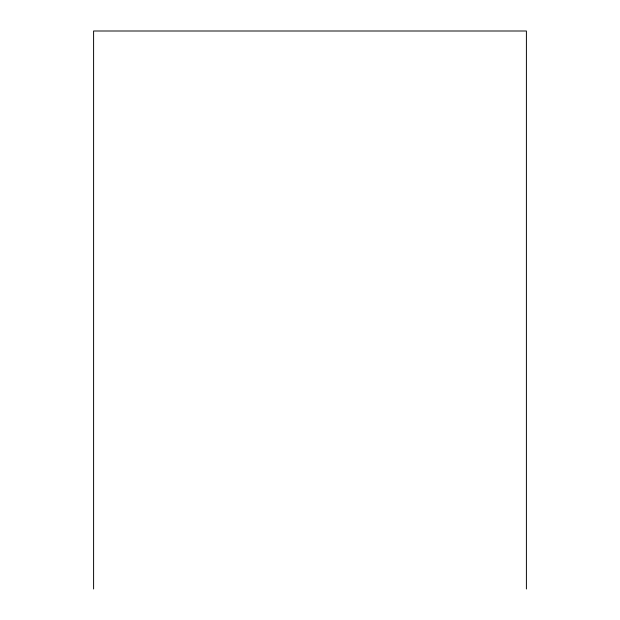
<?xml version="1.0" encoding="UTF-8"?>
<svg xmlns="http://www.w3.org/2000/svg" width="620" height="620" viewBox="0 0 620 620"><rect width="100%" height="100%" fill="white"/><g stroke="black" fill="none" stroke-linecap="round" stroke-linejoin="round"><path stroke-width="0.93" d="M526.403 589L526.403 31L93.597 31L93.597 589"/></g></svg>
